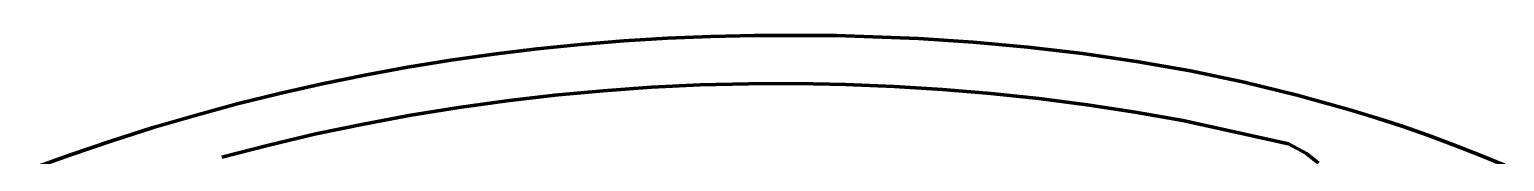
# Model space of a CAD drawing. Header units: millimetres. Extents: x 0 to 6.7, y 0 to 10.
# Drawn here: x 2.534 to 3.483, y 8.762 to 8.84 of the extents above; entities that cross this region are included whole.
import ezdxf

# ---------------------------------------------------------------- set-up
doc = ezdxf.new("R2010")
doc.units = ezdxf.units.MM
doc.layers.add('color#000000ff', color=7, linetype='CONTINUOUS', lineweight=100)
doc.layers.add('color#ffffffff', color=7, linetype='CONTINUOUS', lineweight=100)

msp = doc.modelspace()

# ---------------------------------------------------------------- linework, layer by layer
at = {"layer": 'color#000000ff'}
for p, q in [((2.88822, 8.83426), (2.91616, 8.83654)), ((2.91616, 8.83654), (2.94413, 8.83826)), ((2.94413, 8.83826), (2.97212, 8.83941)), ((2.97212, 8.83941), (3.00011, 8.84)), ((3.00011, 8.84), (3.05289, 8.83993)), ((3.05289, 8.83993), (3.10574, 8.83807)), ((3.10574, 8.83807), (3.14096, 8.83576)), ((3.14096, 8.83576), (3.1761, 8.83255)), ((2.80469, 8.82404), (2.83247, 8.82801)), ((2.83247, 8.82801), (2.86031, 8.83141)), ((2.86031, 8.83141), (2.88822, 8.83426)), ((3.1761, 8.83255), (3.21114, 8.8284)), ((3.21114, 8.8284), (3.24602, 8.82327)), ((2.74939, 8.81441), (2.77699, 8.81951)), ((2.77699, 8.81951), (2.80469, 8.82404)), ((3.24602, 8.82327), (3.28072, 8.8171)), ((3.28072, 8.8171), (3.3152, 8.80987)), ((2.69454, 8.80253), (2.7219, 8.80875)), ((2.7219, 8.80875), (2.74939, 8.81441)), ((2.96511, 8.80805), (2.93394, 8.80654)), ((2.99631, 8.80886), (2.96511, 8.80805)), ((3.02752, 8.80897), (2.99631, 8.80886)), ((3.05873, 8.80839), (3.02752, 8.80897)), ((3.08992, 8.80713), (3.05873, 8.80839)), ((3.3152, 8.80987), (3.3494, 8.80153)), ((2.66731, 8.79575), (2.69454, 8.80253)), ((2.84078, 8.79784), (2.8099, 8.79353)), ((2.87176, 8.80144), (2.84078, 8.79784)), ((2.90282, 8.80434), (2.87176, 8.80144)), ((2.93394, 8.80654), (2.90282, 8.80434)), ((3.12107, 8.80517), (3.08992, 8.80713)), ((3.15217, 8.80253), (3.12107, 8.80517)), ((3.1832, 8.7992), (3.15217, 8.80253)), ((3.21415, 8.79519), (3.1832, 8.7992)), ((3.3494, 8.80153), (3.3833, 8.79204)), ((2.61331, 8.78049), (2.64023, 8.7884)), ((2.64023, 8.7884), (2.66731, 8.79575)), ((2.77913, 8.78852), (2.74848, 8.78281)), ((2.8099, 8.79353), (2.77913, 8.78852)), ((3.245, 8.79049), (3.21415, 8.79519)), ((3.27572, 8.78512), (3.245, 8.79049)), ((3.3833, 8.79204), (3.40011, 8.78685)), ((2.58657, 8.77202), (2.61331, 8.78049)), ((2.74848, 8.78281), (2.71799, 8.77639)), ((3.34381, 8.77004), (3.27572, 8.78512)), ((3.40011, 8.78685), (3.41684, 8.78135)), ((3.41684, 8.78135), (3.43347, 8.77554)), ((2.56002, 8.76298), (2.58657, 8.77202)), ((2.68765, 8.76925), (2.65749, 8.76141)), ((2.71799, 8.77639), (2.68765, 8.76925)), ((3.35527, 8.76386), (3.34381, 8.77004)), ((3.43347, 8.77554), (3.45, 8.76943)), ((3.45, 8.76943), (3.46642, 8.76299)), ((2.53368, 8.75339), (2.56002, 8.76298)), ((3.36304, 8.75759), (3.35527, 8.76386)), ((3.46642, 8.76299), (3.48272, 8.75622))]:
    msp.add_line(p, q, dxfattribs=at)
at = {"layer": 'color#ffffffff'}
for p, q in [((2.91616, 8.83654), (2.88822, 8.83426)), ((2.94413, 8.83826), (2.91616, 8.83654)), ((2.97212, 8.83941), (2.94413, 8.83826)), ((3.00011, 8.84), (2.97212, 8.83941)), ((3.05289, 8.83993), (3.00011, 8.84)), ((3.10574, 8.83807), (3.05289, 8.83993)), ((3.14096, 8.83576), (3.10574, 8.83807)), ((3.1761, 8.83255), (3.14096, 8.83576)), ((2.83247, 8.82801), (2.80469, 8.82404)), ((2.86031, 8.83141), (2.83247, 8.82801)), ((2.88822, 8.83426), (2.86031, 8.83141)), ((3.21114, 8.8284), (3.1761, 8.83255)), ((3.24602, 8.82327), (3.21114, 8.8284)), ((2.77699, 8.81951), (2.74939, 8.81441)), ((2.80469, 8.82404), (2.77699, 8.81951)), ((3.28072, 8.8171), (3.24602, 8.82327)), ((3.3152, 8.80987), (3.28072, 8.8171)), ((2.7219, 8.80875), (2.69454, 8.80253)), ((2.74939, 8.81441), (2.7219, 8.80875)), ((3.3494, 8.80153), (3.3152, 8.80987)), ((2.69454, 8.80253), (2.66731, 8.79575)), ((3.3833, 8.79204), (3.3494, 8.80153)), ((2.64023, 8.7884), (2.61331, 8.78049)), ((2.66731, 8.79575), (2.64023, 8.7884)), ((3.40011, 8.78685), (3.3833, 8.79204)), ((2.61331, 8.78049), (2.58657, 8.77202)), ((3.41684, 8.78135), (3.40011, 8.78685)), ((3.43347, 8.77554), (3.41684, 8.78135)), ((2.58657, 8.77202), (2.56002, 8.76298)), ((3.45, 8.76943), (3.43347, 8.77554)), ((3.46642, 8.76299), (3.45, 8.76943)), ((2.56002, 8.76298), (2.53368, 8.75339)), ((3.48272, 8.75622), (3.46642, 8.76299))]:
    msp.add_line(p, q, dxfattribs=at)

doc.saveas('drawing.dxf')
